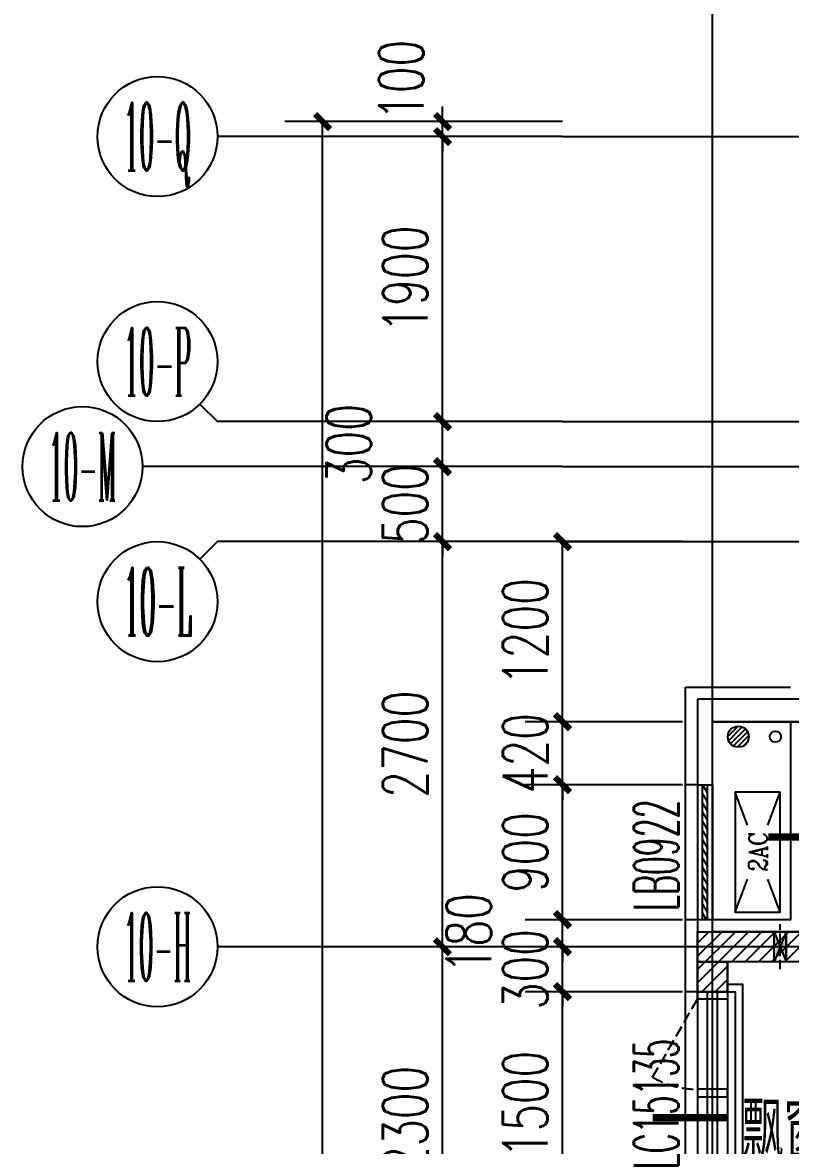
# Model space of a CAD drawing. Header units: millimetres. Extents: x 815519 to 890079, y 147095 to 251022.
# Drawn here: x 815519 to 820639, y 163170 to 170656 of the extents above; entities that cross this region are included whole.
import ezdxf
from ezdxf.enums import TextEntityAlignment as Align

# ---------------------------------------------------------------- set-up
doc = ezdxf.new("R2010")
doc.units = ezdxf.units.MM
doc.header["$LTSCALE"] = 1000
doc.linetypes.add('DASH', pattern=[0.35, 0.25, -0.1])
doc.linetypes.add('DOTE', pattern=[61.468, 50.8, -5.08, 0.508, -5.08])
doc.layers.get('Defpoints').update_dxf_attribs({"color": 1})
for name, color, linetype in [('A-WIND（门窗）', 155, 'Continuous'), ('AXIS', 3, 'Continuous'), ('AXIS_TEXT', 7, 'Continuous'), ('DIM_IDEN', 3, 'Continuous'), ('EQUIP_地漏', 7, 'Continuous'), ('HANDRAIL', 3, 'Continuous'), ('KTIAO', 125, 'Continuous'), ('PC_预制外墙', 11, 'Continuous'), ('PC_预制外墙填充', 252, 'Continuous'), ('PIPE-凝结', 150, 'Continuous'), ('PUB_DIM', 3, 'Continuous'), ('PUB_TEXT', 7, 'Continuous'), ('SURFACE', 6, 'Continuous'), ('WALL', 2, 'Continuous'), ('WINDOW', 4, 'Continuous'), ('WINDOW_TEXT', 7, 'Continuous'), ('总内隔墙', 30, 'Continuous'), ('看线', 163, 'Continuous'), ('面积框', 6, 'Continuous')]:
    doc.layers.add(name, color=color, linetype=linetype)
doc.layers.add('DOTE', color=1, linetype='DOTE', plot=False)
doc.layers.add('预留洞-空调', color=6, linetype='Continuous', lineweight=25)
doc.styles.add('_TCH_AXIS', font='COMPLEX', dxfattribs={"bigfont": 'GBCBIG'})
doc.styles.add('_TCH_DIM_T3', font='SIMPLEX.shx', dxfattribs={"width": 0.7, "bigfont": 'GBCBIG.shx'})
doc.styles.add('_TCH_LABEL', font='COMPLEX', dxfattribs={"bigfont": 'GBCBIG'})
doc.styles.add('_TCH_WINDOW', font='SIMPLEX', dxfattribs={"height": 3.5, "bigfont": 'GBCBIG'})
doc.styles.add('COMPLEX', font='COMPLEX')
doc.styles.get("Standard").update_dxf_attribs({"font": 'gbenor.shx', "bigfont": 'gbcbig.shx'})
doc.linetypes.add('空调冷凝水管', pattern='A,0.14,-0.075,0.14,-0.075,0.14,-0.075,0.14,-0.075,0.14,-0.25,["N",Standard,S=0.2,R=0,X=-0.1,Y=-0.1],-0.25', length=1.5)
doc.dimstyles.new('_TCH_ARCH&&100', dxfattribs={"dimtxt": 297.5, "dimasz": 100, "dimexe": 250, "dimexo": 300, "dimgap": 100, "dimtad": 1, "dimdec": 0, "dimzin": 0, "dimdsep": 46, "dimtxsty": '_TCH_DIM_T3', "dimblk": 'ARCHTICK', "dimcen": 0.09, "dimclrt": 7, "dimazin": 2, "dimtfac": 1, "dimtdec": 0, "dimtix": 1, "dimtmove": 2, "dimatfit": 3, "dimfxl": 1, "dimtolj": 1, "dimtzin": 0, "dimarcsym": 0})

# ---------------------------------------------------------------- blocks, each defined once
blk = doc.blocks.new('_ArchTick')
at = {"color": 0, "linetype": 'ByBlock', "const_width": 0.4}
blk.add_lwpolyline([(-0.5, -0.5), (0.5, 0.5)], dxfattribs=at)
blk = doc.blocks.new('*D614')
at = {"layer": 'Defpoints', "color": 0, "transparency": 16777216}
for p in [(-372433.1, 361950), (-371333.1, 361950), (-371333.1, 346150)]:
    blk.add_point(p, dxfattribs=at)
at = {"layer": 'PUB_DIM', "color": 0, "lineweight": -2, "transparency": 16777216}
for p, q in [((-371633.1, 361950), (-372683.1, 361950)), ((-372433.1, 346150), (-372433.1, 361950)), ((-371633.1, 346150), (-372683.1, 346150))]:
    blk.add_line(p, q, dxfattribs=at)
at = {"layer": 'PUB_DIM', "color": 0, "lineweight": -2, "transparency": 16777216, "xscale": 100, "yscale": 100, "zscale": 100}
for p, rotation in [((-372433.1, 361950), 90), ((-372433.1, 346150), 270)]:
    blk.add_blockref('_ArchTick', p, dxfattribs=dict(at, rotation=rotation))
at = {"layer": 'PUB_DIM', "color": 7, "transparency": 16777216, "insert": (-372681.8, 354050), "char_height": 297.5, "attachment_point": 5, "rotation": 90, "style": '_TCH_DIM_T3'}
blk.add_mtext('\\A1;15800', dxfattribs=at)
blk = doc.blocks.new('_AXISO')
blk.add_circle((0, 0), 0.5)
at = {"layer": 'AXIS_TEXT', "style": 'COMPLEX', "width": 1.041667}
blk.add_attdef('A', text='', height=0.56, dxfattribs=at).set_placement((-0.25, -0.28), (0.25, -0.28), align=Align.FIT)
blk = doc.blocks.new('*D615')
at = {"layer": 'Defpoints', "color": 0, "transparency": 16777216}
for p in [(-371633.1, 361950), (-370533.1, 361950), (-370533.1, 361850)]:
    blk.add_point(p, dxfattribs=at)
at = {"layer": 'PUB_DIM', "color": 0, "lineweight": -2, "transparency": 16777216}
for p, q in [((-371633.1, 361950), (-371633.1, 362050)), ((-370833.1, 361950), (-371883.1, 361950)), ((-371633.1, 361850), (-371633.1, 361950)), ((-370833.1, 361850), (-371883.1, 361850)), ((-371633.1, 361850), (-371633.1, 361750))]:
    blk.add_line(p, q, dxfattribs=at)
at = {"layer": 'PUB_DIM', "color": 0, "lineweight": -2, "transparency": 16777216, "xscale": 100, "yscale": 100, "zscale": 100}
for p, rotation in [((-371633.1, 361950), 270), ((-371633.1, 361850), 90)]:
    blk.add_blockref('_ArchTick', p, dxfattribs=dict(at, rotation=rotation))
at = {"layer": 'PUB_DIM', "color": 7, "transparency": 16777216, "insert": (-371908.1, 362227.5), "char_height": 297.5, "attachment_point": 5, "rotation": 90, "style": '_TCH_DIM_T3'}
blk.add_mtext('\\A1;100', dxfattribs=at)
blk = doc.blocks.new('*D616')
at = {"layer": 'Defpoints', "color": 0, "transparency": 16777216}
for p in [(-371633.1, 361850), (-370533.1, 361850), (-370533.1, 359950)]:
    blk.add_point(p, dxfattribs=at)
at = {"layer": 'PUB_DIM', "color": 0, "lineweight": -2, "transparency": 16777216}
for p, q in [((-370833.1, 361850), (-371883.1, 361850)), ((-371633.1, 359950), (-371633.1, 361850)), ((-370833.1, 359950), (-371883.1, 359950))]:
    blk.add_line(p, q, dxfattribs=at)
at = {"layer": 'PUB_DIM', "color": 0, "lineweight": -2, "transparency": 16777216, "xscale": 100, "yscale": 100, "zscale": 100}
for p, rotation in [((-371633.1, 361850), 90), ((-371633.1, 359950), 270)]:
    blk.add_blockref('_ArchTick', p, dxfattribs=dict(at, rotation=rotation))
at = {"layer": 'PUB_DIM', "color": 7, "transparency": 16777216, "insert": (-371881.8, 360900), "char_height": 297.5, "attachment_point": 5, "rotation": 90, "style": '_TCH_DIM_T3'}
blk.add_mtext('\\A1;1900', dxfattribs=at)
blk = doc.blocks.new('*D617')
at = {"layer": 'Defpoints', "color": 0, "transparency": 16777216}
for p in [(-371633.1, 359950), (-370533.1, 359950), (-370533.1, 359650)]:
    blk.add_point(p, dxfattribs=at)
at = {"layer": 'PUB_DIM', "color": 0, "lineweight": -2, "transparency": 16777216}
for p, q in [((-370833.1, 359950), (-371883.1, 359950)), ((-371633.1, 359650), (-371633.1, 359950)), ((-370833.1, 359650), (-371883.1, 359650))]:
    blk.add_line(p, q, dxfattribs=at)
at = {"layer": 'PUB_DIM', "color": 0, "lineweight": -2, "transparency": 16777216, "xscale": 100, "yscale": 100, "zscale": 100}
for p, rotation in [((-371633.1, 359950), 90), ((-371633.1, 359650), 270)]:
    blk.add_blockref('_ArchTick', p, dxfattribs=dict(at, rotation=rotation))
at = {"layer": 'PUB_DIM', "color": 7, "transparency": 16777216, "insert": (-372258.1, 359800), "char_height": 297.5, "attachment_point": 5, "rotation": 90, "style": '_TCH_DIM_T3'}
blk.add_mtext('\\A1;300', dxfattribs=at)
blk = doc.blocks.new('*D618')
at = {"layer": 'Defpoints', "color": 0, "transparency": 16777216}
for p in [(-371633.1, 359650), (-370533.1, 359650), (-370533.1, 359150)]:
    blk.add_point(p, dxfattribs=at)
at = {"layer": 'PUB_DIM', "color": 0, "lineweight": -2, "transparency": 16777216}
for p, q in [((-371633.1, 359650), (-371633.1, 359750)), ((-370833.1, 359650), (-371883.1, 359650)), ((-371633.1, 359150), (-371633.1, 359650)), ((-370833.1, 359150), (-371883.1, 359150)), ((-371633.1, 359150), (-371633.1, 359050))]:
    blk.add_line(p, q, dxfattribs=at)
at = {"layer": 'PUB_DIM', "color": 0, "lineweight": -2, "transparency": 16777216, "xscale": 100, "yscale": 100, "zscale": 100}
for p, rotation in [((-371633.1, 359650), 270), ((-371633.1, 359150), 90)]:
    blk.add_blockref('_ArchTick', p, dxfattribs=dict(at, rotation=rotation))
at = {"layer": 'PUB_DIM', "color": 7, "transparency": 16777216, "insert": (-371881.8, 359400), "char_height": 297.5, "attachment_point": 5, "rotation": 90, "style": '_TCH_DIM_T3'}
blk.add_mtext('\\A1;500', dxfattribs=at)
blk = doc.blocks.new('*D619')
at = {"layer": 'Defpoints', "color": 0, "transparency": 16777216}
for p in [(-371633.1, 359150), (-370533.1, 359150), (-370533.1, 356450)]:
    blk.add_point(p, dxfattribs=at)
at = {"layer": 'PUB_DIM', "color": 0, "lineweight": -2, "transparency": 16777216}
for p, q in [((-370833.1, 359150), (-371883.1, 359150)), ((-371633.1, 356450), (-371633.1, 359150)), ((-370833.1, 356450), (-371883.1, 356450))]:
    blk.add_line(p, q, dxfattribs=at)
at = {"layer": 'PUB_DIM', "color": 0, "lineweight": -2, "transparency": 16777216, "xscale": 100, "yscale": 100, "zscale": 100}
for p, rotation in [((-371633.1, 359150), 90), ((-371633.1, 356450), 270)]:
    blk.add_blockref('_ArchTick', p, dxfattribs=dict(at, rotation=rotation))
at = {"layer": 'PUB_DIM', "color": 7, "transparency": 16777216, "insert": (-371881.8, 357800), "char_height": 297.5, "attachment_point": 5, "rotation": 90, "style": '_TCH_DIM_T3'}
blk.add_mtext('\\A1;2700', dxfattribs=at)
blk = doc.blocks.new('*D620')
at = {"layer": 'Defpoints', "color": 0, "transparency": 16777216}
for p in [(-371633.1, 356450), (-370533.1, 356450), (-370533.1, 354150)]:
    blk.add_point(p, dxfattribs=at)
at = {"layer": 'PUB_DIM', "color": 0, "lineweight": -2, "transparency": 16777216}
for p, q in [((-370833.1, 356450), (-371883.1, 356450)), ((-371633.1, 354150), (-371633.1, 356450)), ((-370833.1, 354150), (-371883.1, 354150))]:
    blk.add_line(p, q, dxfattribs=at)
at = {"layer": 'PUB_DIM', "color": 0, "lineweight": -2, "transparency": 16777216, "xscale": 100, "yscale": 100, "zscale": 100}
for p, rotation in [((-371633.1, 356450), 90), ((-371633.1, 354150), 270)]:
    blk.add_blockref('_ArchTick', p, dxfattribs=dict(at, rotation=rotation))
at = {"layer": 'PUB_DIM', "color": 7, "transparency": 16777216, "insert": (-371881.8, 355300), "char_height": 297.5, "attachment_point": 5, "rotation": 90, "style": '_TCH_DIM_T3'}
blk.add_mtext('\\A1;2300', dxfattribs=at)
blk = doc.blocks.new('空调室外机')
at = {"linetype": 'ByBlock', "ltscale": 0.4}
for p, q in [((-375.2, 159.4), (-155.4, 76.9)), ((205, 76.9), (424.8, 159.4)), ((-375.2, -140.6), (-155.4, -58.2)), ((205, -58.2), (424.8, -140.6))]:
    blk.add_line(p, q, dxfattribs=at)
blk.add_lwpolyline([(424.8, -140.6), (424.8, 159.4), (-375.2, 159.4), (-375.2, -140.6)], close=True, dxfattribs=at)
at = {"style": 'COMPLEX', "width": 0.8}
blk.add_attdef('AC', (-83.7, -57, 0), '', height=125, dxfattribs=at)
blk = doc.blocks.new('$WINLIB2D$00000001')
for p, q in [((-0.5, 0.5), (0.5, 0.5)), ((-0.5, 0.5), (-0.5, -0.5)), ((0.5, -0.5), (0.5, 0.5)), ((0.5, 0.1667), (-0.5, 0.1667)), ((0.5, -0.1667), (-0.5, -0.1667)), ((-0.5, -0.5), (0.5, -0.5))]:
    blk.add_line(p, q)
blk = doc.blocks.new('$WINLIB2D$00000039')
at = {"color": 0}
for points in [[(-0.5, 0.5), (-0.5, -0.5)], [(0.5, 0.5), (-0.5, 0.5)], [(0.5, -0.5), (0.5, 0.5)], [(-0.5, 0.1667), (0.5, 0.1667)], [(-0.3839, -0.1667), (-0.448, 0.1667)], [(-0.3159, -0.1667), (-0.38, 0.1667)], [(-0.2479, -0.1667), (-0.312, 0.1667)], [(-0.1799, -0.1667), (-0.244, 0.1667)], [(-0.1119, -0.1667), (-0.176, 0.1667)], [(-0.0439, -0.1667), (-0.108, 0.1667)], [(0.0241, -0.1667), (-0.04, 0.1667)], [(0.0921, -0.1667), (0.028, 0.1667)], [(0.16, -0.1667), (0.0959, 0.1667)], [(0.228, -0.1667), (0.1639, 0.1667)], [(0.296, -0.1667), (0.2319, 0.1667)], [(0.364, -0.1667), (0.2999, 0.1667)], [(0.432, -0.1667), (0.3679, 0.1667)], [(0.5, -0.1667), (0.4359, 0.1667)], [(-0.4519, -0.1667), (-0.5, 0.0836)], [(-0.5, -0.1667), (0.5, -0.1667)], [(0.5, -0.5), (-0.5, -0.5)]]:
    blk.add_lwpolyline(points, dxfattribs=at)
blk = doc.blocks.new('3D户型-平面')
at = {"layer": 'A-WIND（门窗）', "linetype": 'DASH', "ltscale": 0.3}
blk.add_line((123099.5, 431108.1), (123399.5, 431627.7), dxfattribs=at)
at = {"layer": 'A-WIND（门窗）'}
for points in [[(123399.5, 431677.7), (123599.5, 431677.7), (123599.5, 431627.7), (123399.5, 431627.7)], [(123399.5, 430977.7), (123599.5, 430977.7), (123599.5, 431027.7), (123399.5, 431027.7)]]:
    blk.add_lwpolyline(points, close=True, dxfattribs=at)
at = {"layer": 'A-WIND（门窗）', "linetype": 'DASH', "ltscale": 0.3}
blk.add_arc((123399.5, 431627.7), 600, 240, 270, dxfattribs=at)
at = {"layer": 'SURFACE'}
for p, q in [((123319.5, 432127.7), (123319.5, 433707.7)), ((123319.5, 433707.7), (124019.5, 433707.7)), ((123399.5, 433057.7), (123319.5, 433057.7)), ((123399.5, 432157.7), (123319.5, 432157.7)), ((123319.5, 422547.7), (123319.5, 432127.7)), ((123399.5, 431677.7), (123319.5, 431677.7))]:
    blk.add_line(p, q, dxfattribs=at)
blk.add_lwpolyline([(124019.5, 433477.7), (124019.5, 432157.7), (123499.5, 432157.7)], dxfattribs=at)
at = {"layer": 'WALL'}
for p, q in [((124099.5, 433627.7), (123399.5, 433627.7)), ((123399.5, 433627.7), (123399.5, 433057.7)), ((124099.5, 433477.7), (123499.5, 433477.7)), ((123499.5, 433057.7), (123499.5, 433477.7)), ((123399.5, 433057.7), (123499.5, 433057.7)), ((123499.5, 432157.7), (123399.5, 432157.7)), ((123399.5, 432157.7), (123399.5, 431977.7)), ((123499.5, 432077.7), (123499.5, 432157.7)), ((124099.5, 432077.7), (123499.5, 432077.7)), ((123399.5, 431977.7), (123399.5, 431677.7)), ((123599.5, 431677.7), (123599.5, 431877.7)), ((124199.5, 431877.7), (123599.5, 431877.7)), ((123399.5, 431677.7), (123599.5, 431677.7))]:
    blk.add_line(p, q, dxfattribs=at)
at = {"layer": 'KTIAO'}
ref = blk.add_blockref('空调室外机', (123808.8, 432582.9), dxfattribs=dict(at, rotation=90))
ref.add_attrib('AC', '2AC', (123865.9, 432479.6), dxfattribs={"layer": '0', "height": 125, "rotation": 90, "style": 'COMPLEX', "width": 0.8})
at = {"layer": 'WINDOW'}
ref = blk.add_blockref('$WINLIB2D$00000039', (123449.5, 432607.7), dxfattribs=dict(at, xscale=900, yscale=-100, zscale=900, rotation=90.00000000032905))
ref.add_attrib('A', 'LB0922', (123273.2, 432215.7), dxfattribs={"layer": 'WINDOW_TEXT', "height": 297.5, "rotation": 90, "style": '_TCH_WINDOW', "width": 0.494118})
ref = blk.add_blockref('$WINLIB2D$00000001', (123499.5, 430927.7), dxfattribs=dict(at, xscale=-1500, yscale=-200, zscale=-1500, rotation=90.00000000002962))
ref.add_attrib('A', 'LC15135', (123273.2, 430493.7), dxfattribs={"layer": 'WINDOW_TEXT', "height": 297.5, "rotation": 90, "style": '_TCH_WINDOW', "width": 0.494118})
blk = doc.blocks.new('10#楼-房间功能')
at = {"layer": 'PUB_TEXT', "style": '_TCH_LABEL'}
blk.add_text('飘窗', height=385.82, dxfattribs=at).set_placement((-369635.9, 415043.4))
blk = doc.blocks.new('A$C1AEB30FF')
h = blk.add_hatch(color=8)
h.dxf.hatch_style = 1
h.paths.add_polyline_path([(40, -200), (0, -100), (40, 0)])
h.paths.add_polyline_path([(-40, -200), (0, -100), (-40, 0)])
at = {"color": 2, "linetype": 'DASH', "ltscale": 0.25}
blk.add_lwpolyline([(0, 50), (0, -250)], dxfattribs=at)
for points in [[(40, -200), (40, 0), (-40, 0), (-40, -200), (40, -200)], [(-40, -200), (0, -100), (-40, 0), (-40, -200)], [(40, -200), (0, -100), (40, 0), (40, -200)]]:
    blk.add_lwpolyline(points)
blk = doc.blocks.new('地漏')
h = blk.add_hatch()
h.set_pattern_fill('LINE', color=13, scale=25, angle=45, style=0)
h.set_pattern_definition([(45, (0, 0), (-16.83798023, 16.83798023), [])])
edge = h.paths.add_edge_path()
edge.add_arc((6430372.7, -196010.6), 70, 0, 360)
at = {"color": 13}
blk.add_line((6430410.5, -195951.9), (6430411.9, -195953.3), dxfattribs=at)
blk.add_circle((6430372.7, -196010.6), 70)
blk = doc.blocks.new('3-D-雨水-留洞')
at = {"layer": 'PIPE-凝结', "linetype": '空调冷凝水管', "ltscale": 0.5}
blk.add_circle((-570894.6, 694990.5), 37.5, dxfattribs=at)
at = {"layer": 'EQUIP_地漏', "rotation": 180}
blk.add_blockref('地漏', (5859230.4, 498979.9), dxfattribs=at)
at = {"layer": '预留洞-空调', "xscale": -1, "rotation": 180}
blk.add_blockref('A$C1AEB30FF', (-570864.2, 693490.5), dxfattribs=at)
blk = doc.blocks.new('*D821')
at = {"layer": 'Defpoints', "color": 0, "transparency": 16777216}
for p in [(-243630, 550000), (-242530, 550000), (-242530, 548800)]:
    blk.add_point(p, dxfattribs=at)
at = {"layer": 'PUB_DIM', "color": 0, "lineweight": -2, "transparency": 16777216}
for p, q in [((-242830, 550000), (-243880, 550000)), ((-243630, 548800), (-243630, 550000)), ((-242830, 548800), (-243880, 548800))]:
    blk.add_line(p, q, dxfattribs=at)
at = {"layer": 'PUB_DIM', "color": 0, "lineweight": -2, "transparency": 16777216, "xscale": 100, "yscale": 100, "zscale": 100}
for p, rotation in [((-243630, 550000), 90), ((-243630, 548800), 270)]:
    blk.add_blockref('_ArchTick', p, dxfattribs=dict(at, rotation=rotation))
at = {"layer": 'PUB_DIM', "color": 7, "transparency": 16777216, "insert": (-243878.8, 549400), "char_height": 297.5, "attachment_point": 5, "rotation": 90, "style": '_TCH_DIM_T3'}
blk.add_mtext('\\A1;1200', dxfattribs=at)
blk = doc.blocks.new('*D822')
at = {"layer": 'Defpoints', "color": 0, "transparency": 16777216}
for p in [(-243630, 548800), (-242530, 548800), (-242530, 548380)]:
    blk.add_point(p, dxfattribs=at)
at = {"layer": 'PUB_DIM', "color": 0, "lineweight": -2, "transparency": 16777216}
for p, q in [((-243630, 548800), (-243630, 548900)), ((-242830, 548800), (-243880, 548800)), ((-243630, 548380), (-243630, 548800)), ((-242830, 548380), (-243880, 548380)), ((-243630, 548380), (-243630, 548280))]:
    blk.add_line(p, q, dxfattribs=at)
at = {"layer": 'PUB_DIM', "color": 0, "lineweight": -2, "transparency": 16777216, "xscale": 100, "yscale": 100, "zscale": 100}
for p, rotation in [((-243630, 548800), 270), ((-243630, 548380), 90)]:
    blk.add_blockref('_ArchTick', p, dxfattribs=dict(at, rotation=rotation))
at = {"layer": 'PUB_DIM', "color": 7, "transparency": 16777216, "insert": (-243878.8, 548590), "char_height": 297.5, "attachment_point": 5, "rotation": 90, "style": '_TCH_DIM_T3'}
blk.add_mtext('\\A1;420', dxfattribs=at)
blk = doc.blocks.new('*D823')
at = {"layer": 'Defpoints', "color": 0, "transparency": 16777216}
for p in [(-243630, 548380), (-242530, 548380), (-242530, 547480)]:
    blk.add_point(p, dxfattribs=at)
at = {"layer": 'PUB_DIM', "color": 0, "lineweight": -2, "transparency": 16777216}
for p, q in [((-242830, 548380), (-243880, 548380)), ((-243630, 547480), (-243630, 548380)), ((-242830, 547480), (-243880, 547480))]:
    blk.add_line(p, q, dxfattribs=at)
at = {"layer": 'PUB_DIM', "color": 0, "lineweight": -2, "transparency": 16777216, "xscale": 100, "yscale": 100, "zscale": 100}
for p, rotation in [((-243630, 548380), 90), ((-243630, 547480), 270)]:
    blk.add_blockref('_ArchTick', p, dxfattribs=dict(at, rotation=rotation))
at = {"layer": 'PUB_DIM', "color": 7, "transparency": 16777216, "insert": (-243878.8, 547930), "char_height": 297.5, "attachment_point": 5, "rotation": 90, "style": '_TCH_DIM_T3'}
blk.add_mtext('\\A1;900', dxfattribs=at)
blk = doc.blocks.new('*D824')
at = {"layer": 'Defpoints', "color": 0, "transparency": 16777216}
for p in [(-243630, 547480), (-242530, 547480), (-242530, 547300)]:
    blk.add_point(p, dxfattribs=at)
at = {"layer": 'PUB_DIM', "color": 0, "lineweight": -2, "transparency": 16777216}
for p, q in [((-243630, 547480), (-243630, 547580)), ((-242830, 547480), (-243880, 547480)), ((-243630, 547300), (-243630, 547480)), ((-242830, 547300), (-243880, 547300)), ((-243630, 547300), (-243630, 547200))]:
    blk.add_line(p, q, dxfattribs=at)
at = {"layer": 'PUB_DIM', "color": 0, "lineweight": -2, "transparency": 16777216, "xscale": 100, "yscale": 100, "zscale": 100}
for p, rotation in [((-243630, 547480), 270), ((-243630, 547300), 90)]:
    blk.add_blockref('_ArchTick', p, dxfattribs=dict(at, rotation=rotation))
at = {"layer": 'PUB_DIM', "color": 7, "transparency": 16777216, "insert": (-244255, 547390), "char_height": 297.5, "attachment_point": 5, "rotation": 90, "style": '_TCH_DIM_T3'}
blk.add_mtext('\\A1;180', dxfattribs=at)
blk = doc.blocks.new('*D825')
at = {"layer": 'Defpoints', "color": 0, "transparency": 16777216}
for p in [(-243630, 547300), (-242530, 547300), (-242530, 547000)]:
    blk.add_point(p, dxfattribs=at)
at = {"layer": 'PUB_DIM', "color": 0, "lineweight": -2, "transparency": 16777216}
for p, q in [((-243630, 547300), (-243630, 547400)), ((-242830, 547300), (-243880, 547300)), ((-243630, 547000), (-243630, 547300)), ((-242830, 547000), (-243880, 547000)), ((-243630, 547000), (-243630, 546900))]:
    blk.add_line(p, q, dxfattribs=at)
at = {"layer": 'PUB_DIM', "color": 0, "lineweight": -2, "transparency": 16777216, "xscale": 100, "yscale": 100, "zscale": 100}
for p, rotation in [((-243630, 547300), 270), ((-243630, 547000), 90)]:
    blk.add_blockref('_ArchTick', p, dxfattribs=dict(at, rotation=rotation))
at = {"layer": 'PUB_DIM', "color": 7, "transparency": 16777216, "insert": (-243878.8, 547150), "char_height": 297.5, "attachment_point": 5, "rotation": 90, "style": '_TCH_DIM_T3'}
blk.add_mtext('\\A1;300', dxfattribs=at)
blk = doc.blocks.new('*D826')
at = {"layer": 'Defpoints', "color": 0, "transparency": 16777216}
for p in [(-243630, 547000), (-242530, 547000), (-242530, 545500)]:
    blk.add_point(p, dxfattribs=at)
at = {"layer": 'PUB_DIM', "color": 0, "lineweight": -2, "transparency": 16777216}
for p, q in [((-242830, 547000), (-243880, 547000)), ((-243630, 545500), (-243630, 547000)), ((-242830, 545500), (-243880, 545500))]:
    blk.add_line(p, q, dxfattribs=at)
at = {"layer": 'PUB_DIM', "color": 0, "lineweight": -2, "transparency": 16777216, "xscale": 100, "yscale": 100, "zscale": 100}
for p, rotation in [((-243630, 547000), 90), ((-243630, 545500), 270)]:
    blk.add_blockref('_ArchTick', p, dxfattribs=dict(at, rotation=rotation))
at = {"layer": 'PUB_DIM', "color": 7, "transparency": 16777216, "insert": (-243878.8, 546250), "char_height": 297.5, "attachment_point": 5, "rotation": 90, "style": '_TCH_DIM_T3'}
blk.add_mtext('\\A1;1500', dxfattribs=at)
blk = doc.blocks.new('10#-标准层-装备式')
at = {"layer": 'PC_预制外墙填充'}
h = blk.add_hatch(dxfattribs=at)
h.set_pattern_fill('ANSI31', color=256, scale=500, style=0)
h.set_pattern_definition([(45, (-572752.71, 434421.08), (-44.194174, 44.194174), [])])
h.paths.add_polyline_path([(198313.5, 539000), (198513.5, 539000), (198513.5, 539600), (198313.5, 539600)])
h.paths.add_polyline_path([(195313.5, 539000), (195113.5, 539000), (195113.5, 539600), (195313.5, 539600)])
h.paths.add_polyline_path([(188313.5, 537000), (188113.5, 537000), (188113.5, 536400), (188313.5, 536400)])
h.paths.add_polyline_path([(183313.5, 536400), (183113.5, 536400), (183113.5, 537000), (183313.5, 537000)])
h.paths.add_polyline_path([(181513.5, 536400), (181513.5, 537000)])
h.paths.add_polyline_path([(181713.5, 537000), (181513.5, 537000), (181513.5, 536400), (181713.5, 536400)])
h.paths.add_polyline_path([(176713.5, 536400), (176513.5, 536400), (176513.5, 537000), (176713.5, 537000)])
h.paths.add_polyline_path([(169313.5, 538000), (169513.5, 538000), (169513.5, 538800), (169313.5, 538800)])
h.paths.add_polyline_path([(165813.5, 538000), (166013.5, 538000), (166013.5, 538800), (165813.5, 538800)])
h.paths.add_polyline_path([(166513.5, 547200), (165813.5, 547200), (165813.5, 547400), (166513.5, 547400)])
h.paths.add_polyline_path([(185513.5, 543700), (185713.5, 543700), (185713.5, 543000), (185513.5, 543000)])
h.paths.add_polyline_path([(179313.5, 543000), (179113.5, 543000), (179113.5, 543700), (179313.5, 543700)])
h.paths.add_polyline_path([(198313.5, 543000), (198513.5, 543000), (198513.5, 541500), (198313.5, 541500)])
h.paths.add_polyline_path([(197613.5, 539000), (197613.5, 538800), (198513.5, 538800), (198513.5, 539000)])
h.paths.add_polyline_path([(196113.5, 538800), (196113.5, 539000), (195113.5, 539000), (195113.5, 538800)])
h.paths.add_polyline_path([(194813.5, 550500), (194813.5, 550700), (194163.5, 550700), (194163.5, 550500)])
h.paths.add_polyline_path([(193013.5, 550700), (193013.5, 550500), (193763.5, 550500), (193763.5, 550700)])
h.paths.add_polyline_path([(191513.5, 550500), (191513.5, 550700), (191013.5, 550700), (191013.5, 550500)])
h.paths.add_polyline_path([(187013.5, 552800.3), (187013.5, 552600), (187913.5, 552600), (187913.5, 552800.3)])
h.paths.add_polyline_path([(185713.5, 549800), (185913.5, 549800), (185913.5, 549900), (185713.5, 549900)])
h.paths.add_polyline_path([(185913.5, 548000), (185713.5, 548000), (185713.5, 547700), (185913.5, 547700)])
h.paths.add_polyline_path([(187213.5, 544400), (187413.5, 544400), (187413.5, 544900), (187213.5, 544900)])
h.paths.add_polyline_path([(187413.5, 543798.4), (187213.5, 543798.4), (187213.5, 543700), (187413.5, 543700)])
h.paths.add_polyline_path([(186313.5, 542800), (186313.5, 543000), (185713.5, 543000), (185713.5, 542800)])
h.paths.add_polyline_path([(186913.5, 543000), (186913.5, 542800), (187013.5, 542800), (187013.5, 543000)])
h.paths.add_polyline_path([(183413.5, 543500), (183413.5, 543700), (183213.5, 543700), (183213.5, 543500)])
h.paths.add_polyline_path([(184613.5, 543700), (184613.5, 543500), (185513.5, 543500), (185513.5, 543700)])
h.paths.add_polyline_path([(181413.5, 543700), (181413.5, 543500), (181613.5, 543500), (181613.5, 543700)])
h.paths.add_polyline_path([(180213.5, 543500), (180213.5, 543700), (179313.5, 543700), (179313.5, 543500)])
h.paths.add_polyline_path([(178513.5, 543000), (178513.5, 542800), (179113.5, 542800), (179113.5, 543000)])
h.paths.add_polyline_path([(177913.5, 542800), (177913.5, 543000), (177813.5, 543000), (177813.5, 542800)])
h.paths.add_polyline_path([(177413.5, 544400), (177613.5, 544400), (177613.5, 544900), (177413.5, 544900)])
h.paths.add_polyline_path([(177613.5, 543800), (177413.5, 543800), (177413.5, 543700), (177613.5, 543700)])
h.paths.add_polyline_path([(178413.5, 549800), (178613.5, 549800), (178613.5, 549900), (178413.5, 549900)])
h.paths.add_polyline_path([(178613.5, 547800), (178413.5, 547800), (178413.5, 547700), (178613.5, 547700)])
h.paths.add_polyline_path([(177313.5, 552600), (177313.5, 552800), (176413.5, 552800), (176413.5, 552600)])
h.paths.add_polyline_path([(172713.5, 550900), (172713.5, 550700), (173613.5, 550700), (173613.5, 550900)])
h.paths.add_polyline_path([(172063.5, 550700), (172063.5, 550900), (171863.5, 550900), (171863.5, 550700)])
h.paths.add_polyline_path([(170763.5, 550600), (170763.5, 550400), (171213.5, 550400), (171213.5, 550600)])
h.paths.add_polyline_path([(168863.5, 550600), (168863.5, 550400), (170163.5, 550400), (170163.5, 550600)])
h.paths.add_polyline_path([(167363.5, 550400), (167363.5, 550600), (167163.5, 550600), (167163.5, 550400)])
h.paths.add_polyline_path([(165813.5, 547000), (166013.5, 547000), (166013.5, 547200), (165813.5, 547200)])
h.paths.add_polyline_path([(166013.5, 545500), (165813.5, 545500), (165813.5, 544700), (166013.5, 544700)])
h.paths.add_polyline_path([(165813.5, 544350), (166013.5, 544350), (166013.5, 544500.1), (165813.5, 544500.1)])
h.paths.add_polyline_path([(166013.5, 543750), (165813.5, 543750), (165813.5, 542800), (166013.5, 542800)])
h.paths.add_polyline_path([(168513.5, 538200), (168513.5, 538000), (169313.5, 538000), (169313.5, 538200)])
h.paths.add_polyline_path([(166713.5, 538000), (166713.5, 538200), (166013.5, 538200), (166013.5, 538000)])
h.paths.add_polyline_path([(172213.5, 539000), (172213.5, 538800), (172413.5, 538800), (172413.5, 539000)])
h.paths.add_polyline_path([(170213.5, 538800), (170213.5, 539000), (170013.5, 539000), (170013.5, 538800)])
h.paths.add_polyline_path([(175813.5, 537200), (175813.5, 537000), (176013.5, 537000), (176013.5, 537200)])
h.paths.add_polyline_path([(173813.5, 537000), (173813.5, 537200), (173613.5, 537200), (173613.5, 537000)])
h.paths.add_polyline_path([(177513.5, 536200), (177513.5, 536400), (176513.5, 536400), (176513.5, 536200)])
h.paths.add_polyline_path([(181163.5, 536400), (181163.5, 536200), (181713.5, 536200), (181713.5, 536400)])
h.paths.add_polyline_path([(179663.5, 536200), (179663.5, 536400), (179013.5, 536400), (179013.5, 536200)])
h.paths.add_polyline_path([(183663.5, 536200), (183663.5, 536400), (183113.5, 536400), (183113.5, 536200)])
h.paths.add_polyline_path([(187313.5, 536400), (187313.5, 536200), (188313.5, 536200), (188313.5, 536400)])
h.paths.add_polyline_path([(185813.5, 536200), (185813.5, 536400), (185163.5, 536400), (185163.5, 536200)])
h.paths.add_polyline_path([(191013.5, 537200), (191013.5, 537000), (191213.5, 537000), (191213.5, 537200)])
h.paths.add_polyline_path([(189013.5, 537000), (189013.5, 537200), (188813.5, 537200), (188813.5, 537000)])
h.paths.add_polyline_path([(194413.5, 539800), (194413.5, 539600), (194613.5, 539600), (194613.5, 539800)])
h.paths.add_polyline_path([(192413.3, 539600), (192413.3, 539800), (192213.5, 539800), (192213.5, 539600)])
h.paths.add_polyline_path([(197613.5, 545900), (197413.5, 545900), (197413.5, 545000), (197613.5, 545000)])
h.paths.add_polyline_path([(197413.5, 546550), (197613.5, 546550), (197613.5, 547300), (197413.5, 547300)])
at = {"layer": 'PC_预制外墙'}
for points in [[(166513.5, 547200), (165813.5, 547200), (165813.5, 547400), (166513.5, 547400)], [(165813.5, 547000), (165813.5, 547200), (166013.5, 547200), (166013.5, 547000)]]:
    blk.add_lwpolyline(points, close=True, dxfattribs=at)
blk = doc.blocks.new('10#-飘窗-栏杆')
at = {"layer": 'HANDRAIL'}
for points in [[(-242530, 353850), (-242430, 353850), (-242430, 352250), (-242530, 352250)], [(-242530, 353800), (-242480, 353800), (-242480, 352300), (-242530, 352300)]]:
    blk.add_lwpolyline(points, dxfattribs=at)
blk = doc.blocks.new('10#标准层轴网')
at = {"layer": 'AXIS'}
for p, q in [((-370833.1, 361850), (-373133.1, 361850)), ((-373250.2, 360067.2), (-373133.1, 359950)), ((-370833.1, 359950), (-373133.1, 359950)), ((-371333.1, 359650), (-373633.1, 359650)), ((-373250.2, 359032.8), (-373133.1, 359150)), ((-370833.1, 359150), (-373133.1, 359150)), ((-370833.1, 356450), (-373133.1, 356450))]:
    blk.add_line(p, q, dxfattribs=at)
at = {"layer": 'DOTE'}
for p, q in [((-369833.1, 342150), (-369833.1, 365950)), ((-370833.1, 361850), (-303473.1, 361850)), ((-370833.1, 359950), (-362033.1, 359950)), ((-370833.1, 359650), (-364433.1, 359650)), ((-370833.1, 359150), (-344833.1, 359150)), ((-369833.1, 357950), (-369133.1, 357950)), ((-344033.1, 356450), (-370833.1, 356450))]:
    blk.add_line(p, q, dxfattribs=at)
at = {"layer": 'AXIS'}
ref = blk.add_blockref('_AXISO', (-373533.1, 361850), dxfattribs=dict(at, xscale=800, yscale=800, zscale=800))
ref.add_attrib('A', '10-Q', dxfattribs={"layer": 'AXIS_TEXT', "height": 452.55, "style": '_TCH_AXIS', "width": 0.272727}).set_placement((-373759.4, 361623.7), (-373306.8, 361623.7), align=Align.FIT)
ref = blk.add_blockref('_AXISO', (-373533.1, 360350), dxfattribs=dict(at, xscale=800, yscale=800, zscale=800))
ref.add_attrib('A', '10-P', dxfattribs={"layer": 'AXIS_TEXT', "height": 452.55, "style": '_TCH_AXIS', "width": 0.269231}).set_placement((-373759.4, 360123.7), (-373306.8, 360123.7), align=Align.FIT)
ref = blk.add_blockref('_AXISO', (-374033.1, 359650), dxfattribs=dict(at, xscale=800, yscale=800, zscale=800))
ref.add_attrib('A', '10-M', dxfattribs={"layer": 'AXIS_TEXT', "height": 452.55, "style": '_TCH_AXIS', "width": 0.256098}).set_placement((-374259.4, 359423.7), (-373806.8, 359423.7), align=Align.FIT)
ref = blk.add_blockref('_AXISO', (-373533.1, 358750), dxfattribs=dict(at, xscale=800, yscale=800, zscale=800))
ref.add_attrib('A', '10-L', dxfattribs={"layer": 'AXIS_TEXT', "height": 452.55, "style": '_TCH_AXIS', "width": 0.276316}).set_placement((-373759.4, 358523.7), (-373306.8, 358523.7), align=Align.FIT)
ref = blk.add_blockref('_AXISO', (-373533.1, 356450), dxfattribs=dict(at, xscale=800, yscale=800, zscale=800))
ref.add_attrib('A', '10-H', dxfattribs={"layer": 'AXIS_TEXT', "height": 452.55, "style": '_TCH_AXIS', "width": 0.259259}).set_placement((-373759.4, 356223.7), (-373306.8, 356223.7), align=Align.FIT)
at = {"layer": 'PUB_DIM'}
for base, p1, p2, picture, middle in [((-371633.1, 361950), (-370533.1, 361850), (-370533.1, 361950), '*D615', (-371908.1, 362227.5)), ((-371633.1, 359950), (-370533.1, 359650), (-370533.1, 359950), '*D617', (-372258.1, 359800))]:
    dim = blk.add_linear_dim(base=base, p1=p1, p2=p2, angle=90, dimstyle='_TCH_ARCH&&100', dxfattribs=at)
    dim.commit()
    dim.dimension.update_dxf_attribs({"geometry": picture, "text_midpoint": middle, "dimtype": 129})
for p1, p2, picture, middle in [((-371333.1, 346150), (-371333.1, 361950), '*D614', (-372681.8, 354050)), ((-370533.1, 359950), (-370533.1, 361850), '*D616', (-371881.8, 360900)), ((-370533.1, 359150), (-370533.1, 359650), '*D618', (-371881.8, 359400)), ((-370533.1, 356450), (-370533.1, 359150), '*D619', (-371881.8, 357800)), ((-370533.1, 354150), (-370533.1, 356450), '*D620', (-371881.8, 355300))]:
    dim = blk.add_aligned_dim(p1=p1, p2=p2, distance=1100, dimstyle='_TCH_ARCH&&100', dxfattribs=at)
    dim.commit()
    dim.dimension.update_dxf_attribs({"geometry": picture, "text_midpoint": middle})
blk = doc.blocks.new('10#尺寸标注-0')
at = {"layer": 'PUB_DIM', "color": 112}
for p1, p2, picture, middle in [((-242530, 548800), (-242530, 550000), '*D821', (-243878.8, 549400)), ((-242530, 548380), (-242530, 548800), '*D822', (-243878.8, 548590)), ((-242530, 547480), (-242530, 548380), '*D823', (-243878.8, 547930)), ((-242530, 547000), (-242530, 547300), '*D825', (-243878.8, 547150)), ((-242530, 545500), (-242530, 547000), '*D826', (-243878.8, 546250))]:
    dim = blk.add_aligned_dim(p1=p1, p2=p2, distance=1100, dimstyle='_TCH_ARCH&&100', dxfattribs=at)
    dim.commit()
    dim.dimension.update_dxf_attribs({"geometry": picture, "text_midpoint": middle})
dim = blk.add_linear_dim(base=(-243630, 547480), p1=(-242530, 547300), p2=(-242530, 547480), angle=90, dimstyle='_TCH_ARCH&&100', dxfattribs=at)
dim.commit()
dim.dimension.update_dxf_attribs({"geometry": '*D824', "text_midpoint": (-244255, 547390), "dimtype": 129})

msp = doc.modelspace()

# ---------------------------------------------------------------- linework, layer by layer
at = {"layer": 'DIM_IDEN', "color": 5, "const_width": 50}
for points in [[(820991, 165226.4), (820491, 165226.4)], [(820219.5, 163356.4), (819719.5, 163356.4)]]:
    msp.add_lwpolyline(points, dxfattribs=at)

# ---------------------------------------------------------------- block references
msp.add_blockref('10#-飘窗-栏杆', (1062749.5, -189604.6))
at = {"layer": '总内隔墙', "color": 0}
msp.add_blockref('10#-标准层-装备式', (654206, -382804.6), dxfattribs=at)
at = {"layer": '看线'}
for name, p in [('10#标准层轴网', (1189952.5, -191954.6)), ('3D户型-平面', (696620, -267482.3)), ('3-D-雨水-留洞', (1391433.6, -529095.1)), ('10#楼-房间功能', (1189952.5, -251965.6))]:
    msp.add_blockref(name, p, dxfattribs=at)
at = {"layer": '面积框'}
msp.add_blockref('10#尺寸标注-0', (1062749.5, -382804.6), dxfattribs=at)

doc.saveas('drawing.dxf')
